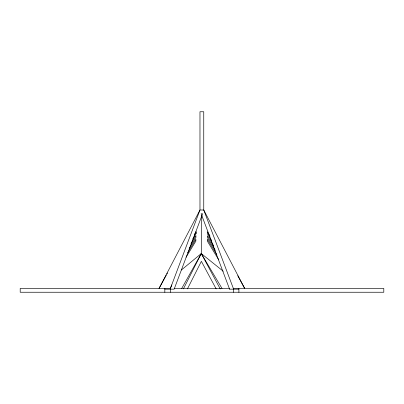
<?xml version="1.0" encoding="UTF-8"?>
<svg xmlns="http://www.w3.org/2000/svg" width="404" height="404" viewBox="0 0 404 404"><rect width="100%" height="100%" fill="white"/><g stroke="black" fill="none" stroke-linecap="round" stroke-linejoin="round"><path stroke-width="0.61" d="M183.411 288.88L201.273 253.571L201.788 215.605M192.753 239.027L196.006 233.674L196.046 231.82L194.42 234.502M171.786 284.951L170.377 288.461L170.377 292.244M187.431 288.895L201.374 261.337L216.165 288.905M166.276 275.205L159.04 288.461L199.975 210.004L199.975 111.757L203.752 111.757L203.752 210.004L233.355 288.461L233.355 292.244M166.882 274.099L167.483 272.993M181.714 288.461L201.273 253.571L223.225 271.215M191.016 243.683L195.925 235.588L195.925 237.395L189.153 248.551M187.729 252.722L195.879 239.264L195.839 241.137L186.072 257.191M196.006 233.674L196.046 231.82M181.371 270.013L201.273 253.571L222.018 288.461M174.164 288.461L229.578 288.461L229.578 289.153L238.895 289.153M233.355 288.461L383.8 288.461L383.8 292.244L20.2 292.244L20.2 288.461L170.377 288.461L199.975 210.004L203.752 210.004L244.693 288.461L237.754 275.755M164.827 289.153L174.154 289.153L202.591 213.782L201.142 213.782L229.578 289.153M211.595 240.587L207.333 233.618L207.373 231.82L209.994 236.113M213.66 245.849L207.489 235.754L207.348 237.395L215.201 250.238M216.827 254.788L207.338 239.264L207.333 241.137L218.781 259.868M201.273 253.571L220.241 288.926M238.895 288.461L238.895 292.244M164.827 288.461L164.827 292.244"/></g></svg>
